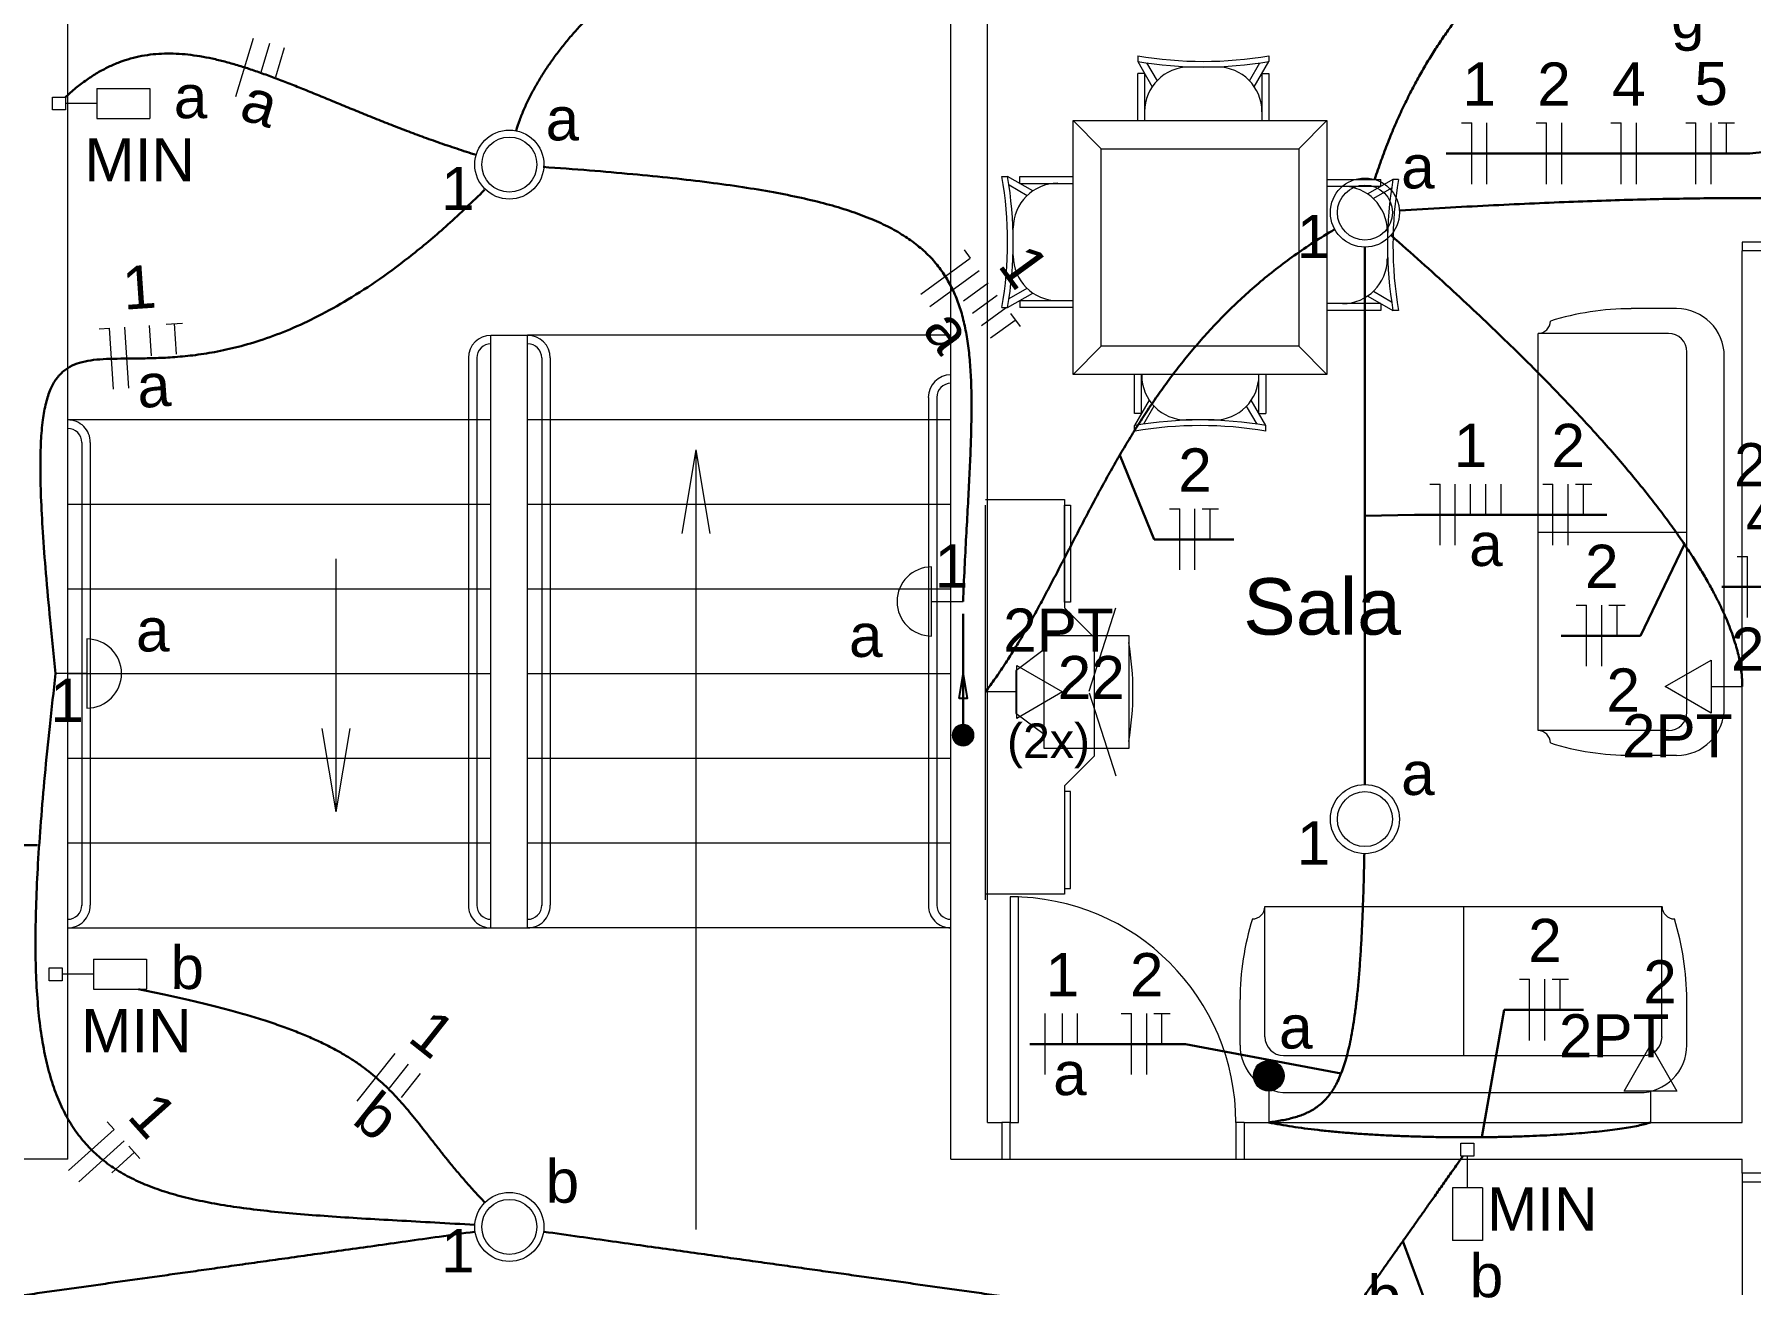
# Model space of a CAD drawing. Header units: inches. Extents: x -3 to 923, y -103 to 154.
# Drawn here: x 28.14 to 35.16, y 43.65 to 48.76 of the extents above; entities that cross this region are included whole.
import ezdxf

# ---------------------------------------------------------------- set-up
doc = ezdxf.new("R2010")
doc.units = ezdxf.units.IN
doc.header["$LTSCALE"] = 10
doc.header["$MEASUREMENT"] = 0
for name, color, linetype, lineweight in [('BASE', 8, 'Continuous', 5), ('EL-Condutos', 4, 'Continuous', 30), ('EL-Fios', 9, 'Continuous', 20), ('EL-Textos fios', 2, 'Continuous', 30), ('EL-Textos pontos', 2, 'Continuous', 30), ('MOVEIS', 9, 'Continuous', 20), ('P-SIMBOL', 5, 'Continuous', 20), ('TEXTO', 2, 'Continuous', 20)]:
    doc.layers.add(name, color=color, linetype=linetype, lineweight=lineweight)
doc.styles.add('Arial', font='arial.ttf')
doc.dimstyles.get("Standard").update_dxf_attribs({"dimtxt": 0.18, "dimasz": 0.18, "dimexe": 0.18, "dimexo": 0.0625, "dimgap": 0.09, "dimtad": 0, "dimtih": 1, "dimtoh": 1, "dimdec": 4, "dimzin": 0, "dimdsep": 46, "dimtxsty": 'Standard', "dimcen": 0.09, "dimadec": 0, "dimazin": 0, "dimtfac": 1, "dimtdec": 4, "dimtofl": 0, "dimtmove": 0, "dimatfit": 3, "dimfxl": 0, "dimtolj": 1, "dimtzin": 0, "dimarcsym": 0})

msp = doc.modelspace()

# ---------------------------------------------------------------- hatches: boundary and pattern name
at = {"layer": 'P-SIMBOL', "linetype": 'Continuous'}
for points in [[(33.1304, 44.5043), (33.1929, 44.5043), (33.1929, 44.5668), (33.1832, 44.5663), (33.1663, 44.5608), (33.1558, 44.5548), (33.1478, 44.5478), (33.1398, 44.5373), (33.1336, 44.5243), (33.1308, 44.5113), (33.1309, 44.5043)], [(33.1304, 44.5043), (33.1929, 44.5043), (33.1929, 44.4418), (33.1832, 44.4423), (33.1663, 44.4478), (33.1558, 44.4538), (33.1478, 44.4608), (33.1398, 44.4713), (33.1336, 44.4843), (33.1308, 44.4973), (33.1309, 44.5043)], [(33.2554, 44.5043), (33.1929, 44.5043), (33.1929, 44.5668), (33.2026, 44.5663), (33.2195, 44.5608), (33.23, 44.5548), (33.238, 44.5478), (33.246, 44.5373), (33.2522, 44.5243), (33.255, 44.5113), (33.2549, 44.5043)], [(33.2554, 44.5043), (33.1929, 44.5043), (33.1929, 44.4418), (33.2026, 44.4423), (33.2195, 44.4478), (33.23, 44.4538), (33.238, 44.4608), (33.246, 44.4713), (33.2522, 44.4843), (33.255, 44.4973), (33.2549, 44.5043)]]:
    msp.add_hatch(color=256, dxfattribs=at).paths.add_polyline_path(points)

# ---------------------------------------------------------------- linework, layer by layer
at = {"layer": 'BASE'}
for p, q in [((28.2818, 44.1633), (28.2818, 49.2748)), ((31.8928, 44.1633), (31.8928, 49.2748)), ((32.0428, 44.3133), (32.0428, 49.2748)), ((35.1293, 44.3133), (35.1293, 47.8783)), ((35.2793, 47.8783), (35.1293, 47.8783)), ((30.0123, 45.1093), (30.0123, 47.5323)), ((30.0123, 47.5323), (30.1623, 47.5323)), ((30.1623, 45.1093), (30.1623, 47.5323)), ((31.8928, 47.5323), (30.1623, 47.5323)), ((29.9198, 47.4398), (29.9198, 45.2013)), ((29.9548, 47.4398), (29.9548, 45.2003)), ((30.2198, 47.4398), (30.2198, 45.2003)), ((30.2548, 47.4398), (30.2548, 45.2013)), ((31.8008, 47.2783), (31.8008, 45.2013)), ((31.8353, 47.2783), (31.8353, 45.2003)), ((30.0123, 47.1863), (28.2818, 47.1863)), ((31.8928, 47.1863), (30.1623, 47.1863)), ((28.3393, 47.0938), (28.3393, 45.2003)), ((28.3738, 47.0938), (28.3738, 45.2013)), ((30.8503, 47.0633), (30.7928, 46.7218)), ((30.8503, 47.0633), (30.9078, 46.7218)), ((30.8503, 47.0633), (30.8503, 43.8753)), ((30.0123, 46.8403), (28.2818, 46.8403)), ((31.8928, 46.8403), (30.1623, 46.8403)), ((29.3788, 45.5838), (29.3788, 46.6183)), ((30.0123, 46.4938), (28.2818, 46.4938)), ((31.8928, 46.4938), (30.1623, 46.4938)), ((30.0123, 46.1478), (28.2818, 46.1478)), ((31.8928, 46.1478), (30.1623, 46.1478)), ((29.3788, 45.5838), (29.3213, 45.9248)), ((29.3788, 45.5838), (29.4368, 45.9248)), ((30.0123, 45.8018), (28.2818, 45.8018)), ((31.8928, 45.8018), (30.1623, 45.8018)), ((30.0123, 45.4553), (28.2818, 45.4553)), ((31.8928, 45.4553), (30.1623, 45.4553)), ((28.2818, 45.1093), (30.0123, 45.1093)), ((30.0123, 45.1093), (30.1623, 45.1093)), ((31.8928, 45.1093), (30.1623, 45.1093)), ((32.0428, 44.3133), (32.1008, 44.3133)), ((32.1008, 44.3133), (32.1008, 44.1633)), ((33.0928, 44.3133), (35.1293, 44.3133)), ((33.0928, 44.3133), (33.0928, 44.1633)), ((28.2818, 44.1633), (28.0738, 44.1633)), ((31.8928, 44.1633), (32.1008, 44.1633)), ((32.1008, 44.1633), (33.0928, 44.1633)), ((33.0928, 44.1633), (35.1293, 44.1633)), ((35.1293, 44.1058), (35.1293, 44.1633)), ((35.2793, 44.1058), (35.1293, 44.1058)), ((35.1293, 44.1058), (35.1293, 43.1133))]:
    msp.add_line(p, q, dxfattribs=at)
at = {"layer": 'BASE', "linetype": 'Continuous'}
for points in [[(35.2793, 47.8783), (35.2793, 47.9133), (35.1293, 47.9133), (35.1293, 47.8783)], [(32.1008, 44.1633), (32.1353, 44.1633), (32.1353, 44.3133), (32.1008, 44.3133)], [(33.0928, 44.3133), (33.0583, 44.3133), (33.0583, 44.1633), (33.0928, 44.1633)], [(35.1293, 44.1058), (35.1293, 44.0708), (35.2793, 44.0708), (35.2793, 44.1058)]]:
    msp.add_lwpolyline(points, dxfattribs=at)
msp.add_lwpolyline([(32.1353, 44.3133), (32.1698, 44.3133), (32.1698, 45.2363), (32.1353, 45.2363), (32.1353, 44.3133), (32.1353, 44.3133)], close=True, dxfattribs=at)
at = {"layer": 'BASE'}
for centre, radius, start, end in [((30.0123, 47.4398), 0.0923, 90, 180), ((30.1623, 47.4398), 0.0923, 0, 90), ((30.0123, 47.4398), 0.0577, 90, 180), ((30.1623, 47.4398), 0.0577, 0, 90), ((31.8928, 47.2783), 0.0923, 90, 180), ((31.8928, 47.2783), 0.0577, 90, 180), ((28.2818, 47.0943), 0.0921, 359.869, 90.1311), ((28.2818, 47.0943), 0.0572, 359.531, 90.4691), ((28.2818, 45.2013), 0.092, 269.81, 0.18953), ((28.2823, 45.2013), 0.0571, 269.417, 0.58332), ((30.0118, 45.2013), 0.092, 179.81, 270.19), ((30.0118, 45.2013), 0.0571, 179.417, 270.583), ((30.1628, 45.2013), 0.0571, 269.417, 0.58332), ((30.1628, 45.2013), 0.092, 269.81, 0.18953), ((31.8928, 45.2013), 0.092, 179.81, 270.19), ((31.8923, 45.2013), 0.0571, 179.417, 270.583)]:
    msp.add_arc(centre, radius, start, end, dxfattribs=at)
at = {"layer": 'BASE', "linetype": 'Continuous'}
msp.add_arc((32.1353, 44.3133), 0.923, 0, 90, dxfattribs=at)
at = {"layer": 'EL-Condutos'}
for p, q in [((31.9426, 46.3938), (31.9429, 45.8972)), ((31.9429, 45.8972), (31.9429, 46.1472))]:
    msp.add_line(p, q, dxfattribs=at)
at = {"layer": 'EL-Condutos', "const_width": 0.0417}
msp.add_lwpolyline([(31.9637, 45.8972, 1), (31.9221, 45.8972, 1)], format="xyb", close=True, dxfattribs=at)
at = {"layer": 'EL-Condutos'}
msp.add_circle((31.9429, 45.8972), 0.0417, dxfattribs=at)
at = {"layer": 'EL-Condutos', "linetype": 'Continuous'}
for points in [[(33.6261, 48.1703), (33.6526, 48.2481), (33.6805, 48.3221), (33.7097, 48.3926), (33.7401, 48.4597), (33.7716, 48.5235), (33.8039, 48.5842), (33.837, 48.6419), (33.8708, 48.6968), (33.9051, 48.749), (33.9399, 48.7986), (33.9748, 48.8459), (34.0099, 48.8909), (34.045, 48.9338), (34.08, 48.9747), (34.1148, 49.0138), (34.1491, 49.0513), (34.1829, 49.0872), (34.2161, 49.1218), (34.2485, 49.1551), (34.2801, 49.1873), (34.3106, 49.2186), (34.3399, 49.2491), (34.3679, 49.279), (34.3945, 49.3083), (34.4196, 49.3373), (34.443, 49.3661), (34.4646, 49.3948), (34.4842, 49.4235), (34.5018, 49.4525), (34.5171, 49.4819)], [(30.1149, 48.3689), (30.1299, 48.4135), (30.1479, 48.4579), (30.1684, 48.5021), (30.1916, 48.546), (30.2171, 48.5895), (30.245, 48.6324), (30.275, 48.6748), (30.307, 48.7165), (30.341, 48.7574), (30.3767, 48.7975), (30.4141, 48.8366), (30.453, 48.8746), (30.4932, 48.9115), (30.5348, 48.9471), (30.5774, 48.9815), (30.6211, 49.0144), (30.6656, 49.0458), (30.7109, 49.0755), (30.7567, 49.1036), (30.8031, 49.1299), (30.8498, 49.1543), (30.8967, 49.1768), (30.9438, 49.1971), (30.9908, 49.2154), (31.0376, 49.2313), (31.0841, 49.2449), (31.1302, 49.2561), (31.1758, 49.2648), (31.2206, 49.2708), (31.2647, 49.2741)], [(29.9515, 48.2702), (29.8723, 48.2956), (29.7955, 48.3218), (29.721, 48.3486), (29.6487, 48.3758), (29.5786, 48.4031), (29.5105, 48.4303), (29.4444, 48.4572), (29.3801, 48.4837), (29.3176, 48.5094), (29.2569, 48.5342), (29.1978, 48.5579), (29.1402, 48.5802), (29.0841, 48.6009), (29.0293, 48.6199), (28.9758, 48.6368), (28.9236, 48.6515), (28.8724, 48.6638), (28.8223, 48.6735), (28.7732, 48.6803), (28.7249, 48.684), (28.6773, 48.6844), (28.6305, 48.6814), (28.5843, 48.6746), (28.5386, 48.6639), (28.4933, 48.649), (28.4484, 48.6298), (28.4038, 48.606), (28.3594, 48.5774), (28.315, 48.5438), (28.2707, 48.505)], [(30.2252, 48.221), (30.4155, 48.2066), (30.5917, 48.1913), (30.7545, 48.175), (30.9044, 48.1574), (31.0419, 48.1382), (31.1675, 48.1172), (31.2816, 48.0942), (31.3849, 48.069), (31.4778, 48.0412), (31.5609, 48.0106), (31.6346, 47.9771), (31.6995, 47.9403), (31.7561, 47.8999), (31.8049, 47.8559), (31.8464, 47.8079), (31.8811, 47.7556), (31.9095, 47.6989), (31.9322, 47.6375), (31.9497, 47.5711), (31.9624, 47.4995), (31.9709, 47.4224), (31.9757, 47.3397), (31.9773, 47.251), (31.9763, 47.1562), (31.9731, 47.0549), (31.9682, 46.947), (31.9622, 46.8322), (31.9556, 46.7102), (31.9489, 46.5808), (31.9425, 46.4438)], [(29.9862, 48.1267), (29.8358, 47.9848), (29.6926, 47.8639), (29.5564, 47.7623), (29.4271, 47.6784), (29.3047, 47.6104), (29.1891, 47.5566), (29.0801, 47.5154), (28.9778, 47.4851), (28.882, 47.464), (28.7927, 47.4504), (28.7097, 47.4426), (28.6329, 47.4389), (28.5624, 47.4376), (28.498, 47.437), (28.4397, 47.4355), (28.3872, 47.4314), (28.3407, 47.4229), (28.2999, 47.4084), (28.2649, 47.3862), (28.2354, 47.3546), (28.2115, 47.3119), (28.193, 47.2564), (28.18, 47.1864), (28.1722, 47.1002), (28.1696, 46.9962), (28.1721, 46.8727), (28.1797, 46.7279), (28.1922, 46.5602), (28.2096, 46.3678), (28.2318, 46.1492)], [(33.7282, 48.0431), (33.9139, 48.0537), (34.091, 48.063), (34.2597, 48.0711), (34.4203, 48.0779), (34.5731, 48.0834), (34.7184, 48.0877), (34.8566, 48.0908), (34.9878, 48.0927), (35.1125, 48.0934), (35.231, 48.0929), (35.3434, 48.0913), (35.4502, 48.0886), (35.5517, 48.0847), (35.648, 48.0797), (35.7397, 48.0736), (35.8268, 48.0665), (35.9098, 48.0583), (35.989, 48.049), (36.0646, 48.0388), (36.1369, 48.0275), (36.2064, 48.0152), (36.2731, 48.002), (36.3376, 47.9877), (36.4, 47.9726), (36.4607, 47.9565), (36.5199, 47.9395), (36.578, 47.9216), (36.6353, 47.9028), (36.6921, 47.8831), (36.7486, 47.8626)], [(33.4609, 47.9653), (33.3768, 47.9131), (33.2973, 47.8588), (33.2221, 47.8026), (33.1509, 47.7447), (33.0836, 47.6851), (33.0199, 47.624), (32.9597, 47.5615), (32.9027, 47.4979), (32.8488, 47.4331), (32.7976, 47.3674), (32.749, 47.301), (32.7028, 47.2339), (32.6587, 47.1662), (32.6166, 47.0982), (32.5763, 47.03), (32.5374, 46.9616), (32.4999, 46.8933), (32.4634, 46.8252), (32.4279, 46.7575), (32.393, 46.6902), (32.3586, 46.6235), (32.3244, 46.5575), (32.2902, 46.4925), (32.2559, 46.4284), (32.2212, 46.3656), (32.1859, 46.304), (32.1497, 46.244), (32.1126, 46.1855), (32.0741, 46.1287), (32.0343, 46.0738)], [(33.6931, 47.9412), (33.8167, 47.8315), (33.9331, 47.7258), (34.0426, 47.6241), (34.1452, 47.5262), (34.2414, 47.4321), (34.3311, 47.3418), (34.4148, 47.2551), (34.4925, 47.172), (34.5645, 47.0923), (34.631, 47.0161), (34.6922, 46.9433), (34.7484, 46.8737), (34.7996, 46.8073), (34.8462, 46.744), (34.8884, 46.6838), (34.9263, 46.6266), (34.9602, 46.5722), (34.9902, 46.5207), (35.0167, 46.4719), (35.0397, 46.4258), (35.0596, 46.3824), (35.0764, 46.3414), (35.0905, 46.3029), (35.1021, 46.2668), (35.1113, 46.233), (35.1183, 46.2014), (35.1234, 46.1719), (35.1268, 46.1446), (35.1287, 46.1192), (35.1293, 46.0958)], [(33.586, 45.6967), (33.586, 45.7989), (33.586, 45.8951), (33.586, 45.9857), (33.586, 46.0712), (33.586, 46.1519), (33.586, 46.2284), (33.586, 46.301), (33.586, 46.3701), (33.586, 46.4362), (33.586, 46.4998), (33.586, 46.5612), (33.586, 46.6209), (33.586, 46.6794), (33.586, 46.7369), (33.586, 46.794), (33.586, 46.8512), (33.586, 46.9087), (33.586, 46.9672), (33.586, 47.0269), (33.586, 47.0883), (33.586, 47.1518), (33.586, 47.218), (33.586, 47.2871), (33.586, 47.3597), (33.586, 47.4362), (33.586, 47.5169), (33.586, 47.6024), (33.586, 47.693), (33.586, 47.7892), (33.586, 47.8914)], [(29.946, 43.8947), (29.7825, 43.9039), (29.6282, 43.9125), (29.4827, 43.9209), (29.3459, 43.9299), (29.2176, 43.9398), (29.0976, 43.9514), (28.9858, 43.9651), (28.882, 43.9815), (28.7859, 44.0012), (28.6974, 44.0246), (28.6162, 44.0525), (28.5423, 44.0852), (28.4754, 44.1234), (28.4154, 44.1677), (28.362, 44.2185), (28.3151, 44.2765), (28.2744, 44.3422), (28.2398, 44.4161), (28.2111, 44.4988), (28.1882, 44.5909), (28.1707, 44.693), (28.1586, 44.8055), (28.1517, 44.929), (28.1497, 45.0641), (28.1525, 45.2114), (28.1599, 45.3713), (28.1718, 45.5445), (28.1878, 45.7315), (28.2079, 45.9329), (28.2318, 46.1492)], [(33.5838, 45.4141), (33.5816, 45.3185), (33.5789, 45.2288), (33.5757, 45.1448), (33.5719, 45.0663), (33.5676, 44.9931), (33.5627, 44.925), (33.5571, 44.8618), (33.5509, 44.8033), (33.544, 44.7493), (33.5364, 44.6996), (33.5281, 44.6541), (33.519, 44.6125), (33.5091, 44.5746), (33.4984, 44.5403), (33.4868, 44.5093), (33.4744, 44.4814), (33.4611, 44.4566), (33.4468, 44.4344), (33.4316, 44.4149), (33.4154, 44.3977), (33.3981, 44.3827), (33.3799, 44.3696), (33.3605, 44.3584), (33.3401, 44.3487), (33.3185, 44.3405), (33.2958, 44.3334), (33.2719, 44.3274), (33.2468, 44.3221), (33.2205, 44.3175), (33.1929, 44.3133)], [(29.9873, 43.9858), (29.9462, 44.0298), (29.9083, 44.0723), (29.8732, 44.1133), (29.8405, 44.1529), (29.8098, 44.191), (29.7808, 44.2278), (29.753, 44.2634), (29.726, 44.2977), (29.6995, 44.3309), (29.6731, 44.3629), (29.6464, 44.3939), (29.6191, 44.4239), (29.5906, 44.453), (29.5608, 44.4812), (29.529, 44.5085), (29.4951, 44.5351), (29.4585, 44.561), (29.419, 44.5862), (29.376, 44.6109), (29.3293, 44.6349), (29.2785, 44.6585), (29.2231, 44.6817), (29.1628, 44.7045), (29.0971, 44.727), (29.0258, 44.7492), (28.9484, 44.7712), (28.8646, 44.793), (28.7739, 44.8148), (28.676, 44.8365), (28.5704, 44.8582)], [(33.1929, 44.3133), (33.239, 44.3045), (33.2879, 44.2965), (33.3394, 44.2892), (33.3932, 44.2826), (33.4491, 44.2767), (33.5068, 44.2715), (33.566, 44.2669), (33.6265, 44.263), (33.688, 44.2598), (33.7502, 44.2572), (33.813, 44.2552), (33.876, 44.2538), (33.9389, 44.2529), (34.0016, 44.2527), (34.0637, 44.253), (34.1251, 44.2538), (34.1853, 44.2551), (34.2443, 44.257), (34.3016, 44.2593), (34.3571, 44.2621), (34.4106, 44.2654), (34.4616, 44.2692), (34.51, 44.2733), (34.5556, 44.2779), (34.598, 44.2829), (34.637, 44.2882), (34.6723, 44.294), (34.7038, 44.3001), (34.731, 44.3065), (34.7538, 44.3133)], [(33.5298, 43.5282), (33.5483, 43.5545), (33.5659, 43.5795), (33.5827, 43.6032), (33.5987, 43.626), (33.6141, 43.6477), (33.6288, 43.6686), (33.643, 43.6887), (33.6567, 43.7081), (33.6701, 43.727), (33.6831, 43.7454), (33.6958, 43.7635), (33.7084, 43.7813), (33.7208, 43.799), (33.7333, 43.8166), (33.7457, 43.8342), (33.7583, 43.852), (33.7711, 43.8701), (33.7841, 43.8885), (33.7974, 43.9074), (33.8112, 43.9269), (33.8254, 43.947), (33.8401, 43.968), (33.8555, 43.9897), (33.8716, 44.0125), (33.8884, 44.0363), (33.9061, 44.0614), (33.9246, 44.0877), (33.9442, 44.1154), (33.9648, 44.1446), (33.9865, 44.1753)], [(26.8675, 43.4332), (27.0124, 43.4536), (27.1485, 43.4728), (27.2765, 43.4908), (27.397, 43.5077), (27.5107, 43.5237), (27.6181, 43.5388), (27.7199, 43.5532), (27.8166, 43.5668), (27.9091, 43.5798), (27.9977, 43.5923), (28.0832, 43.6043), (28.1663, 43.616), (28.2474, 43.6274), (28.3273, 43.6386), (28.4066, 43.6498), (28.4859, 43.661), (28.5658, 43.6722), (28.647, 43.6836), (28.73, 43.6953), (28.8155, 43.7073), (28.9042, 43.7198), (28.9966, 43.7328), (29.0934, 43.7464), (29.1951, 43.7608), (29.3025, 43.7759), (29.4162, 43.7919), (29.5367, 43.8088), (29.6647, 43.8268), (29.8009, 43.846), (29.9457, 43.8664)], [(30.2288, 43.8664), (30.3737, 43.846), (30.5098, 43.8268), (30.6379, 43.8088), (30.7584, 43.7919), (30.872, 43.7759), (30.9794, 43.7608), (31.0812, 43.7464), (31.178, 43.7328), (31.2704, 43.7198), (31.359, 43.7073), (31.4446, 43.6953), (31.5276, 43.6836), (31.6088, 43.6722), (31.6887, 43.661), (31.7679, 43.6498), (31.8472, 43.6386), (31.9271, 43.6274), (32.0083, 43.616), (32.0913, 43.6043), (32.1769, 43.5923), (32.2655, 43.5798), (32.3579, 43.5668), (32.4547, 43.5532), (32.5565, 43.5388), (32.6639, 43.5237), (32.7775, 43.5077), (32.898, 43.4908), (33.0261, 43.4728), (33.1622, 43.4536), (33.3071, 43.4332)]]:
    msp.add_spline(points, degree=3, dxfattribs=at)
at = {"layer": 'EL-Fios', "color": 5}
for p, q in [((28.9692, 48.5083), (29.0407, 48.7478)), ((29.0726, 48.6079), (29.1083, 48.7277)), ((29.1325, 48.59), (29.1682, 48.7098)), ((33.981, 48.4007), (34.0227, 48.4007)), ((34.0227, 48.1507), (34.0227, 48.4007)), ((34.0852, 48.1507), (34.0852, 48.4007)), ((34.2866, 48.4007), (34.3283, 48.4007)), ((34.3283, 48.1507), (34.3283, 48.4007)), ((34.3908, 48.1507), (34.3908, 48.4007)), ((34.5921, 48.4007), (34.6338, 48.4007)), ((34.6338, 48.1507), (34.6338, 48.4007)), ((34.6963, 48.1507), (34.6963, 48.4007)), ((34.8977, 48.4007), (34.9394, 48.4007)), ((34.9394, 48.1507), (34.9394, 48.4007)), ((35.0019, 48.1507), (35.0019, 48.4007)), ((35.031, 48.4007), (35.0977, 48.4007)), ((35.0644, 48.2757), (35.0644, 48.4007)), ((31.9477, 47.8813), (31.9722, 47.8476)), ((31.7701, 47.7004), (31.9722, 47.8476)), ((31.8069, 47.6499), (32.009, 47.797)), ((31.9447, 47.6729), (32.0458, 47.7465)), ((31.9815, 47.6224), (32.0825, 47.696)), ((32.0183, 47.5719), (32.1193, 47.6454)), ((32.055, 47.5214), (32.1561, 47.5949)), ((32.1365, 47.6219), (32.1757, 47.568)), ((28.4105, 47.559), (28.452, 47.5619)), ((28.4691, 47.3125), (28.452, 47.5619)), ((28.5315, 47.3167), (28.5144, 47.5661)), ((28.6245, 47.4484), (28.616, 47.5731)), ((28.6843, 47.5778), (28.7509, 47.5824)), ((28.7262, 47.4554), (28.7176, 47.5801)), ((33.8516, 46.9235), (33.8932, 46.9235)), ((33.8932, 46.6735), (33.8932, 46.9235)), ((33.9557, 46.6735), (33.9557, 46.9235)), ((34.0182, 46.7985), (34.0182, 46.9235)), ((34.0807, 46.7985), (34.0807, 46.9235)), ((34.1432, 46.7985), (34.1432, 46.9235)), ((34.3134, 46.9235), (34.355, 46.9235)), ((34.355, 46.6735), (34.355, 46.9235)), ((34.4175, 46.6735), (34.4175, 46.9235)), ((34.4467, 46.9235), (34.5134, 46.9235)), ((34.48, 46.7985), (34.48, 46.9235)), ((32.787, 46.8227), (32.8286, 46.8227)), ((32.8286, 46.5727), (32.8286, 46.8227)), ((32.8911, 46.5727), (32.8911, 46.8227)), ((32.9203, 46.8227), (32.987, 46.8227)), ((32.9536, 46.6977), (32.9536, 46.8227)), ((35.1082, 46.6281), (35.1499, 46.6281)), ((35.1499, 46.3781), (35.1499, 46.6281)), ((34.4505, 46.4289), (34.4922, 46.4289)), ((34.4922, 46.1789), (34.4922, 46.4289)), ((34.5547, 46.1789), (34.5547, 46.4289)), ((34.5838, 46.4289), (34.6505, 46.4289)), ((34.6172, 46.3039), (34.6172, 46.4289)), ((34.218, 44.8987), (34.2597, 44.8987)), ((34.2597, 44.6487), (34.2597, 44.8987)), ((34.3222, 44.6487), (34.3222, 44.8987)), ((34.3513, 44.8987), (34.418, 44.8987)), ((34.3847, 44.7737), (34.3847, 44.8987)), ((32.2781, 44.5091), (32.2781, 44.7591)), ((32.3487, 44.6341), (32.3487, 44.7591)), ((32.4112, 44.6341), (32.4112, 44.7591)), ((32.5894, 44.7591), (32.6311, 44.7591)), ((32.6311, 44.5091), (32.6311, 44.7591)), ((32.6936, 44.5091), (32.6936, 44.7591)), ((32.7227, 44.7591), (32.7894, 44.7591)), ((32.7561, 44.6341), (32.7561, 44.7591)), ((29.4649, 44.4), (29.6202, 44.5959)), ((29.5979, 44.4541), (29.6756, 44.552)), ((29.6469, 44.4153), (29.7245, 44.5132)), ((28.443, 44.3153), (28.4708, 44.2843)), ((28.2847, 44.1174), (28.4708, 44.2843)), ((28.3264, 44.0709), (28.5125, 44.2378)), ((28.4612, 44.1078), (28.5543, 44.1912)), ((28.532, 44.2161), (28.5765, 44.1664))]:
    msp.add_line(p, q, dxfattribs=at)
at = {"layer": 'EL-Textos fios', "color": 3}
for p, q in [((36.5265, 48.4231), (35.1602, 48.2757)), ((35.1602, 48.2757), (33.9185, 48.2757)), ((32.5832, 47.0419), (32.7245, 46.6977)), ((33.586, 46.794), (33.7891, 46.7985)), ((33.7891, 46.7985), (34.5759, 46.7985)), ((32.7245, 46.6977), (33.0495, 46.6977)), ((34.8925, 46.6778), (34.713, 46.3039)), ((35.3707, 46.5031), (35.0457, 46.5031)), ((34.713, 46.3039), (34.388, 46.3039)), ((27.8324, 45.4472), (28.1574, 45.4472)), ((34.0637, 44.253), (34.1555, 44.7737)), ((34.1555, 44.7737), (34.4805, 44.7737)), ((32.8519, 44.6341), (32.2156, 44.6341)), ((33.4887, 44.5139), (32.8519, 44.6341)), ((33.7412, 43.8277), (34.0106, 43.1004))]:
    msp.add_line(p, q, dxfattribs=at)
at = {"layer": 'MOVEIS'}
for p, q in [((32.6568, 48.6753), (32.6568, 48.6523)), ((32.6568, 48.6523), (32.7163, 48.5488)), ((32.6933, 48.6468), (32.7358, 48.5728)), ((33.1143, 48.5728), (33.1568, 48.6468)), ((33.1338, 48.5488), (33.1933, 48.6523)), ((33.1933, 48.6753), (33.1933, 48.6523)), ((32.6568, 48.4103), (32.6568, 48.6028)), ((32.6853, 48.6028), (32.6568, 48.6028)), ((32.6853, 48.6028), (32.6853, 48.4103)), ((32.8678, 48.6298), (32.9823, 48.6298)), ((33.1648, 48.6028), (33.1648, 48.4103)), ((33.1648, 48.6028), (33.1933, 48.6028)), ((33.1933, 48.6028), (33.1933, 48.4103)), ((32.5078, 48.2948), (32.3923, 48.4103)), ((33.4308, 48.4103), (33.3153, 48.2948)), ((32.1018, 48.1823), (32.1248, 48.1823)), ((32.2283, 48.1228), (32.1248, 48.1823)), ((32.1743, 48.1823), (32.3923, 48.1823)), ((32.1743, 48.1538), (32.1743, 48.1823)), ((32.1743, 48.1538), (32.3923, 48.1538)), ((33.4308, 48.1698), (33.6513, 48.1698)), ((33.7003, 48.1698), (33.5973, 48.1103)), ((33.6513, 48.1413), (33.6513, 48.1698)), ((33.7233, 48.1698), (33.7003, 48.1698)), ((32.2043, 48.1033), (32.1308, 48.1458)), ((33.6513, 48.1413), (33.4308, 48.1413)), ((33.6948, 48.1338), (33.6208, 48.0913)), ((32.1478, 47.8568), (32.1478, 47.9713)), ((33.6778, 47.9588), (33.6778, 47.8448)), ((32.1248, 47.6458), (32.2283, 47.7053)), ((32.1308, 47.6823), (32.2043, 47.7248)), ((32.1743, 47.6743), (32.3923, 47.6743)), ((32.1743, 47.6743), (32.1743, 47.6458)), ((33.6513, 47.6618), (33.4308, 47.6618)), ((33.5973, 47.6928), (33.7003, 47.6333)), ((33.6208, 47.7123), (33.6948, 47.6698)), ((33.6513, 47.6618), (33.6513, 47.6333)), ((32.1018, 47.6458), (32.1248, 47.6458)), ((32.3923, 47.6458), (32.1743, 47.6458)), ((33.6513, 47.6333), (33.4308, 47.6333)), ((33.7233, 47.6333), (33.7003, 47.6333)), ((34.8608, 47.6413), (34.6748, 47.6413)), ((34.8268, 47.5398), (34.2938, 47.5398)), ((34.2938, 45.9158), (34.2938, 47.5398)), ((32.5078, 47.4873), (32.3923, 47.3718)), ((33.3153, 47.4873), (33.4308, 47.3718)), ((34.9028, 45.9923), (34.9028, 47.4638)), ((35.0553, 46.0088), (35.0553, 47.4468)), ((32.6443, 47.2128), (32.6443, 47.3718)), ((32.6728, 47.2128), (32.6728, 47.3718)), ((33.1523, 47.2128), (33.1523, 47.3718)), ((33.1808, 47.3718), (33.1808, 47.2128)), ((32.7038, 47.2668), (32.6443, 47.1633)), ((32.7233, 47.2428), (32.6808, 47.1693)), ((33.1448, 47.1693), (33.1023, 47.2428)), ((33.1808, 47.1633), (33.1213, 47.2668)), ((32.6728, 47.2128), (32.6443, 47.2128)), ((32.9698, 47.1863), (32.8553, 47.1863)), ((33.1523, 47.2128), (33.1808, 47.2128)), ((32.6443, 47.1403), (32.6443, 47.1633)), ((33.1808, 47.1403), (33.1808, 47.1633)), ((32.0343, 46.8613), (32.3573, 46.8613)), ((32.0343, 45.2233), (32.0343, 46.8383)), ((32.3573, 46.8613), (32.3573, 46.4173)), ((32.3573, 46.4413), (32.3573, 46.8373)), ((32.3573, 46.8373), (32.3818, 46.8373)), ((32.3818, 46.8373), (32.3818, 46.4413)), ((34.2938, 46.7278), (34.9028, 46.7278)), ((32.3818, 46.4413), (32.3573, 46.4413)), ((32.3573, 46.4173), (32.4788, 46.2963)), ((32.4578, 46.0768), (32.5668, 46.4173)), ((32.4788, 46.2963), (32.4788, 45.8118)), ((32.4578, 46.0708), (32.5668, 45.7303)), ((34.8268, 45.9158), (34.2938, 45.9158)), ((32.4788, 45.8118), (32.3573, 45.6903)), ((34.8608, 45.8143), (34.6748, 45.8143)), ((32.3573, 45.6903), (32.3573, 45.2463)), ((32.3573, 45.6663), (32.3573, 45.2703)), ((32.3818, 45.6663), (32.3573, 45.6663)), ((32.3818, 45.2703), (32.3818, 45.6663)), ((32.3573, 45.2703), (32.3818, 45.2703)), ((32.3573, 45.2463), (32.0343, 45.2463)), ((33.1768, 44.6633), (33.1768, 45.1963)), ((33.1768, 45.1963), (34.8008, 45.1963)), ((33.9888, 45.1963), (33.9888, 44.5873)), ((34.8008, 44.6633), (34.8008, 45.1963)), ((33.0753, 44.6298), (33.0753, 44.8158)), ((34.9023, 44.6298), (34.9023, 44.8158)), ((33.2533, 44.5873), (34.7248, 44.5873)), ((33.2698, 44.4353), (34.7078, 44.4353))]:
    msp.add_line(p, q, dxfattribs=at)
for points in [[(33.4308, 48.4103), (33.4308, 47.3718), (32.3923, 47.3718), (32.3923, 48.4103), (33.4308, 48.4103), (33.4308, 48.4103)], [(33.3153, 48.2948), (33.3153, 47.4873), (32.5078, 47.4873), (32.5078, 48.2948), (33.3153, 48.2948), (33.3153, 48.2948)], [(32.2743, 45.8428), (32.2743, 46.3048), (32.6203, 46.3048), (32.6203, 45.8428), (32.2743, 45.8428), (32.2743, 45.8428)]]:
    msp.add_lwpolyline(points, close=True, dxfattribs=at)
msp.add_lwpolyline([(32.2743, 46.2468), (32.1588, 46.1603), (32.1588, 45.9873), (32.2743, 45.9008)], dxfattribs=at)
for centre, radius, start, end in [((32.9253, 50.2403), 1.5878, 260.271, 279.729), ((32.9253, 50.2173), 1.5878, 260.271, 279.729), ((32.8678, 48.4468), 0.1827, 90, 180), ((32.9823, 48.4468), 0.1827, 0, 90), ((30.5368, 47.9138), 1.5878, 350.271, 9.72903), ((30.5598, 47.9138), 1.5878, 350.271, 9.72903), ((32.3303, 47.9713), 0.1827, 90, 180), ((35.2658, 47.9018), 1.5878, 170.271, 189.729), ((35.2883, 47.9018), 1.5878, 170.271, 189.729), ((33.4948, 47.9588), 0.1827, 0, 90), ((32.3303, 47.8568), 0.1827, 180, 270), ((33.4948, 47.8448), 0.1827, 270, 0), ((34.2938, 47.5908), 0.0507, 270.003, 0), ((34.6778, 46.5218), 1.1194, 90.1722, 107.318), ((34.8608, 47.4468), 0.1946, 0, 90), ((34.8268, 47.4638), 0.0761, 0, 90), ((32.8558, 47.3688), 0.1827, 180, 270), ((32.9698, 47.3688), 0.1827, 270, 0), ((32.9128, 45.5983), 1.5878, 80.271, 99.729), ((32.9128, 45.5753), 1.5878, 80.271, 99.729), ((31.4288, 46.0738), 1.2086, 350.383, 9.61719), ((34.8268, 45.9918), 0.0761, 270, 0), ((34.8608, 46.0088), 0.1946, 270, 0), ((34.2938, 45.8653), 0.0507, 0, 89.997), ((34.6778, 46.9338), 1.1194, 252.682, 269.828), ((34.1948, 44.8123), 1.1194, 162.682, 179.828), ((33.1263, 45.1963), 0.0507, 270, 359.997), ((34.8518, 45.1963), 0.0507, 180.003, 270), ((33.7828, 44.8123), 1.1194, 0.17224, 17.3184), ((33.2533, 44.6633), 0.0761, 180, 270), ((34.7248, 44.6633), 0.0761, 270, 0), ((33.2698, 44.6298), 0.1946, 180, 270), ((34.7078, 44.6298), 0.1946, 270, 0)]:
    msp.add_arc(centre, radius, start, end, dxfattribs=at)
at = {"layer": 'P-SIMBOL'}
for p, q in [((28.2188, 48.5068), (28.2718, 48.5068)), ((28.2188, 48.4538), (28.2188, 48.5068)), ((28.2718, 48.5068), (28.2718, 48.4538)), ((28.4003, 48.5418), (28.6168, 48.5418)), ((28.4003, 48.5418), (28.6168, 48.5418)), ((28.4003, 48.5418), (28.4003, 48.4188)), ((28.4003, 48.5418), (28.4003, 48.4188)), ((28.6168, 48.5418), (28.6168, 48.4188)), ((28.6168, 48.5418), (28.6168, 48.4188)), ((28.2718, 48.4538), (28.2188, 48.4538)), ((28.4003, 48.4803), (28.2718, 48.4803)), ((28.4003, 48.4188), (28.6168, 48.4188)), ((28.4003, 48.4188), (28.6168, 48.4188)), ((31.814, 46.3025), (31.814, 46.585)), ((31.814, 46.4438), (31.9425, 46.4438)), ((28.3603, 46.2905), (28.3603, 46.008)), ((32.1623, 45.9655), (32.1623, 46.182)), ((32.1623, 46.182), (32.3498, 46.0738)), ((34.8138, 46.0958), (35.0013, 46.204)), ((35.0013, 46.204), (35.0013, 45.9875)), ((28.3603, 46.1492), (28.2318, 46.1492)), ((32.1623, 46.0738), (32.0343, 46.0738)), ((32.3498, 46.0738), (32.1623, 45.9655)), ((35.0013, 45.9875), (34.8138, 46.0958)), ((35.0013, 46.0958), (35.1293, 46.0958)), ((28.2053, 44.9461), (28.2583, 44.9461)), ((28.2053, 44.8931), (28.2053, 44.9461)), ((28.2583, 44.9461), (28.2583, 44.8931)), ((28.3868, 44.9196), (28.2583, 44.9196)), ((28.3868, 44.9811), (28.6033, 44.9811)), ((28.3868, 44.9811), (28.6033, 44.9811)), ((28.3868, 44.9811), (28.3868, 44.8581)), ((28.3868, 44.9811), (28.3868, 44.8581)), ((28.6033, 44.9811), (28.6033, 44.8581)), ((28.6033, 44.9811), (28.6033, 44.8581)), ((28.2583, 44.8931), (28.2053, 44.8931)), ((28.3868, 44.8581), (28.6033, 44.8581)), ((28.3868, 44.8581), (28.6033, 44.8581)), ((34.6455, 44.4413), (34.7538, 44.6288)), ((34.7538, 44.6288), (34.862, 44.4413)), ((33.1304, 44.5043), (33.2554, 44.5043)), ((33.1929, 44.4418), (33.1929, 44.3133)), ((34.862, 44.4413), (34.6455, 44.4413)), ((34.7538, 44.4413), (34.7538, 44.3133)), ((33.9785, 44.228), (34.0315, 44.228)), ((33.9785, 44.175), (33.9785, 44.228)), ((34.0315, 44.228), (34.0315, 44.175)), ((34.0315, 44.175), (33.9785, 44.175)), ((34.005, 44.0465), (34.005, 44.175)), ((34.0665, 44.0465), (33.9435, 44.0465)), ((34.0665, 44.0465), (33.9435, 44.0465)), ((33.9435, 44.0465), (33.9435, 43.83)), ((33.9435, 44.0465), (33.9435, 43.83)), ((34.0665, 44.0465), (34.0665, 43.83)), ((34.0665, 44.0465), (34.0665, 43.83)), ((34.0665, 43.83), (33.9435, 43.83)), ((34.0665, 43.83), (33.9435, 43.83))]:
    msp.add_line(p, q, dxfattribs=at)
for centre, radius in [((30.0873, 48.2305), 0.1412), ((30.0873, 48.2305), 0.1125), ((33.586, 48.0344), 0.1412), ((33.586, 48.0344), 0.1125), ((33.586, 45.5537), 0.1412), ((33.586, 45.5537), 0.1125), ((33.1929, 44.5043), 0.0625), ((30.0873, 43.8863), 0.1412), ((30.0873, 43.8863), 0.1125)]:
    msp.add_circle(centre, radius, dxfattribs=at)
for centre, start, end in [((31.814, 46.4438), 90, 270), ((28.3603, 46.1492), 270, 90)]:
    msp.add_arc(centre, 0.1412, start, end, dxfattribs=at)

# ---------------------------------------------------------------- texts
at = {"layer": 'EL-Textos fios', "color": 3, "char_height": 0.1765, "width": 0.150872, "attachment_point": 8, "line_spacing_factor": 0.798, "style": 'Arial'}
for s, insert in [('1', (34.0538, 48.4715)), ('2', (34.3593, 48.4715)), ('4', (34.6653, 48.4715)), ('5', (35.0018, 48.4715)), ('1', (34.0183, 46.994)), ('2', (34.4173, 46.994)), ('2', (32.8913, 46.8935)), ('4', (35.2123, 46.6985)), ('a', (34.0808, 46.5865)), ('2', (34.5548, 46.4995)), ('2', (34.3223, 44.9695)), ('1', (32.3488, 44.8295)), ('2', (32.6938, 44.8295)), ('a', (32.3798, 44.4225))]:
    msp.add_mtext(s, dxfattribs=dict(at, insert=insert))
for s, insert, rotation in [('a', (29.0419, 48.3961), 343.388), ('1', (32.1214, 47.7626), 306.051), ('1', (28.5798, 47.6414), 3.925), ('a', (31.8104, 47.4976), 306.051), ('a', (28.6388, 47.2369), 3.925), ('1', (29.7195, 44.6074), 321.584), ('b', (29.491, 44.2689), 321.584), ('1', (28.5651, 44.2847), 311.876)]:
    msp.add_mtext(s, dxfattribs=dict(at, insert=insert, rotation=rotation))
at = {"layer": 'EL-Textos pontos', "color": 2, "char_height": 0.1765, "line_spacing_factor": 0.798, "style": 'Arial'}
for s, insert, width, attachment_point in [('g', (34.9748, 48.6938), 0.150872, 9), ('a', (28.7838, 48.4175), 0.150872, 8), ('a', (30.3043, 48.327), 0.150872, 8), ('MIN', (28.5758, 48.1615), 0.497614, 8), ('1', (29.8773, 48.0445), 0.150872, 8), ('a', (33.8028, 48.1305), 0.150872, 8), ('1', (33.3758, 47.8485), 0.150872, 8), ('2PT', (35.3218, 46.915), 0.497614, 8), ('1', (31.8953, 46.5005), 0.150872, 8), ('2PT', (32.3328, 46.2385), 0.497614, 8), ('a', (28.6293, 46.237), 0.150872, 8), ('a', (31.5448, 46.2145), 0.150872, 8), ('2PT', (35.3088, 46.1605), 0.497614, 8), ('22', (32.4668, 46.0445), 0.301744, 8), ('1', (28.2788, 45.9515), 0.150872, 8), ('2', (34.6423, 45.9935), 0.150872, 8), ('2PT', (34.8633, 45.806), 0.497614, 8), ('a', (33.8028, 45.65), 0.150872, 8), ('1', (33.3758, 45.368), 0.150872, 8), ('b', (28.7703, 44.8565), 0.150872, 8), ('2', (34.7928, 44.8), 0.150872, 8), ('MIN', (28.5623, 44.6005), 0.497614, 8), ('a', (33.2348, 44.613), 0.150872, 7), ('2PT', (34.6053, 44.5795), 0.497614, 8), ('b', (30.3043, 43.9825), 0.150872, 8), ('MIN', (34.3113, 43.871), 0.497614, 8), ('1', (29.8773, 43.7005), 0.150872, 8), ('b', (34.0833, 43.596), 0.150872, 8), ('b', (33.6653, 43.5095), 0.150872, 8)]:
    msp.add_mtext(s, dxfattribs=dict(at, insert=insert, width=width, attachment_point=attachment_point))
at = {"layer": 'P-SIMBOL', "insert": (32.1223, 45.7614), "char_height": 0.1412, "width": 0.373673, "attachment_point": 7, "line_spacing_factor": 0.798, "style": 'Arial'}
msp.add_mtext('(2x)', dxfattribs=at)
at = {"layer": 'TEXTO', "insert": (33.4108, 46.3049), "char_height": 0.23076, "width": 0.708763, "attachment_point": 8, "line_spacing_factor": 0.798, "style": 'Arial'}
msp.add_mtext('Sala', dxfattribs=at)

# ---------------------------------------------------------------- leaders
at = {"layer": 'EL-Condutos'}
msp.add_leader([(31.9429, 46.1472), (31.9429, 45.8972)], dimstyle='Standard', override={"dimasz": 0.1, "dimldrblk": 'Closed'}, dxfattribs=at)

doc.saveas('drawing.dxf')
